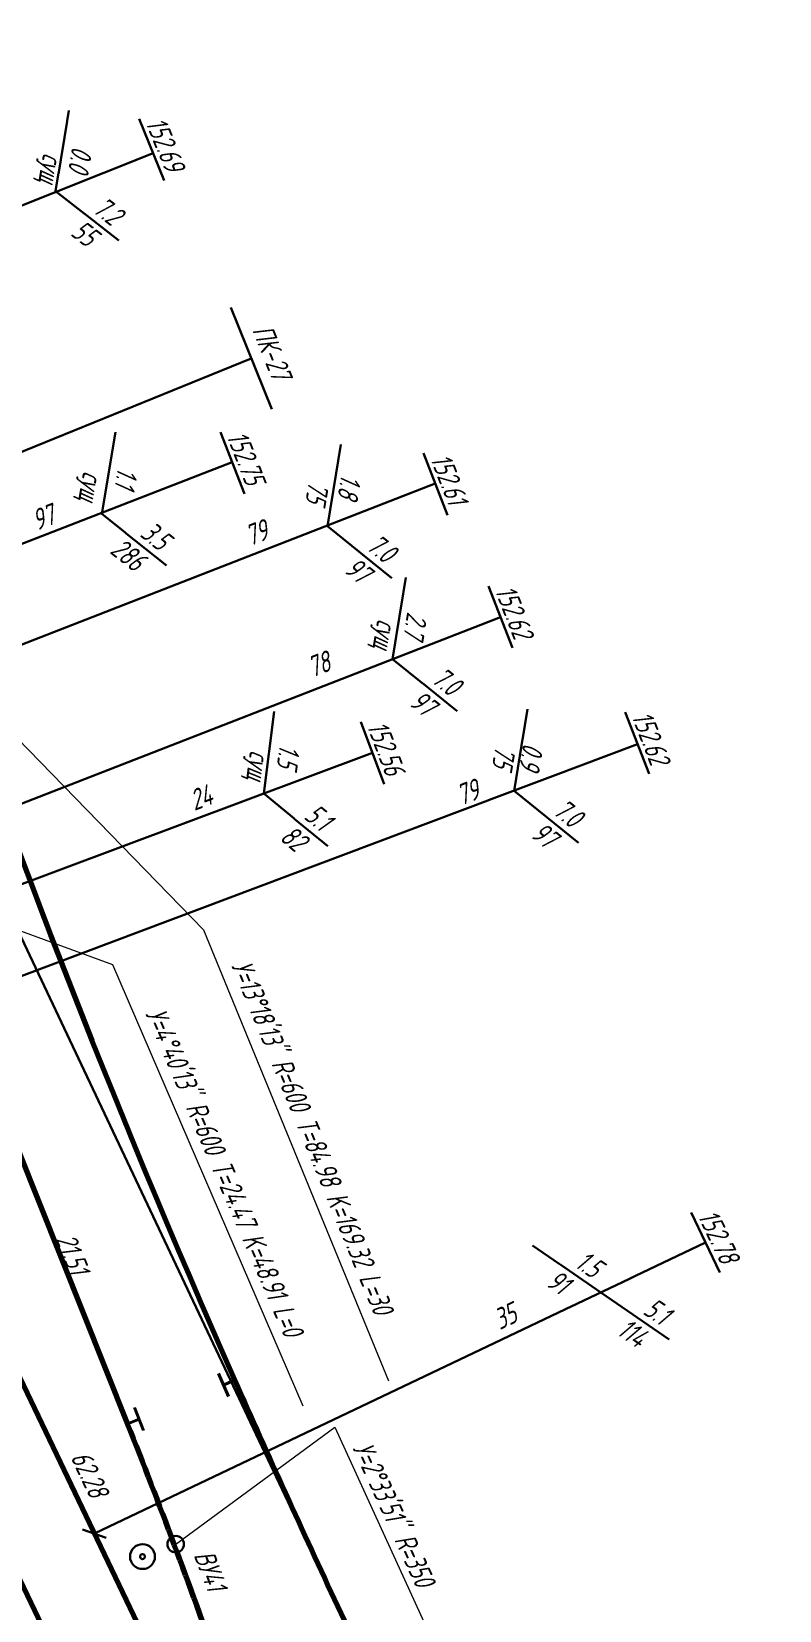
# Model space of a CAD drawing. Extents: x 8811 to 10286, y 10382 to 14118.
# Drawn here: x 9404.7 to 9449.9, y 12580.8 to 12676.1 of the extents above; entities that cross this region are included whole.
import ezdxf
from ezdxf.enums import TextEntityAlignment as Align

# ---------------------------------------------------------------- set-up
doc = ezdxf.new("R2010")
doc.units = 0
for name, color, linetype in [('21.Ось трассы', 7, 'Continuous'), ('33.Ось трассы', 7, 'Continuous'), ('35.Ось трассы', 7, 'Continuous'), ('36.Ось трассы', 7, 'Continuous'), ('36.Параметры кривых', 7, 'Continuous'), ('9.Стрелочные переводы', 7, 'Continuous'), ('IV.Ось трассы', 7, 'Continuous'), ('КН II.Параметры кривых', 7, 'Continuous'), ('маскировка', 7, 'Continuous')]:
    doc.layers.add(name, color=color, linetype=linetype)
doc.layers.add('кресты здания и сооружения', color=1, linetype='Continuous', lineweight=30)
doc.layers.add('Уклоноуказатели по станции', color=1, linetype='Continuous', lineweight=35)
doc.styles.add('спдс_сжатие09', font='SPDS.shx', dxfattribs={"width": 0.9, "oblique": 15, "height": 1.25})

# ---------------------------------------------------------------- blocks, each defined once
blk = doc.blocks.new('alignment_cc_sign')
at = {"color": 0, "linetype": 'ByBlock', "lineweight": -2}
for p, q in [((-1.5, 1.5), (1.5, 1.5)), ((0, 0), (0, 1.5))]:
    blk.add_line(p, q, dxfattribs=at)

msp = doc.modelspace()

# ---------------------------------------------------------------- linework, layer by layer
at = {"layer": '9.Стрелочные переводы', "color": 5, "lineweight": 30}
for radius in [0.75, 0.15]:
    msp.add_circle((9411.415, 12584.065), radius, dxfattribs=at)
at = {"layer": 'Уклоноуказатели по станции', "color": 5, "lineweight": 30}
for p, q in [((9410.51, 12592.087), (9413.231, 12585.278)), ((9407.801, 12585.708), (9409.214, 12585.206))]:
    msp.add_line(p, q, dxfattribs=at)

# ---------------------------------------------------------------- block references
at = {"layer": '33.Ось трассы', "color": 5, "lineweight": 40, "xscale": 0.4999999999999996, "yscale": 0.4999999999999996, "zscale": 0.4999999999999996, "rotation": 291.787597438378}
msp.add_blockref('alignment_cc_sign', (9410.51, 12592.087), dxfattribs=at)

# ---------------------------------------------------------------- texts
at = {"layer": 'Уклоноуказатели по станции', "color": 5, "lineweight": 30, "style": 'спдс_сжатие09', "oblique": 15, "width": 0.9}
msp.add_text('сущ', height=1.25, rotation=260.64034, dxfattribs=at).set_placement((9408.775, 12647.633), align=Align.TOP_RIGHT)

# ---------------------------------------------------------------- wipeouts: each hides what was drawn before it
at = {"color": 5}
for points in [[(9411.352, 12670.95), (9412.862, 12671.372), (9414.432, 12667.31), (9412.97, 12666.767)], [(9406.447, 12670.791), (9408.327, 12670.276), (9407.953, 12667.333), (9405.97, 12667.667)], [(9406.757, 12663.82), (9409.102, 12666.459), (9410.798, 12665.173), (9408.146, 12662.692)], [(9417.546, 12658.602), (9419.201, 12659.236), (9420.991, 12654.552), (9419.368, 12654.095)], [(9416.273, 12651.826), (9417.628, 12652.321), (9419.14, 12648.434), (9417.808, 12648.083)], [(9409.948, 12650.84), (9409.455, 12648.263), (9410.584, 12647.903), (9411.103, 12650.477)], [(9428.576, 12650.632), (9429.902, 12650.994), (9431.365, 12647.189), (9429.967, 12646.861)], [(9421.336, 12649.038), (9424.482, 12649.793), (9424.291, 12647.535), (9420.979, 12647.066)], [(9405.163, 12645.834), (9404.791, 12647.345), (9406.448, 12648.02), (9406.621, 12646.39)], [(9408.942, 12644.987), (9412.226, 12646.918), (9413.629, 12645.489), (9411.011, 12643.371)], [(9418.153, 12644.957), (9417.623, 12646.299), (9419.302, 12646.901), (9419.818, 12645.595)], [(9432.435, 12642.738), (9434.021, 12642.948), (9435.479, 12639.095), (9433.927, 12638.802)], [(9426.577, 12642.381), (9428.52, 12641.929), (9428.227, 12639.182), (9426.235, 12639.838)], [(9421.8, 12636.969), (9421.302, 12638.558), (9423.025, 12639.044), (9423.613, 12637.556)], [(9427.199, 12635.694), (9429.69, 12637.995), (9431.231, 12636.774), (9428.507, 12634.414)], [(9440.68, 12635.192), (9442.32, 12635.583), (9443.694, 12631.458), (9442.276, 12631.154)], [(9419.439, 12634.424), (9420.884, 12633.935), (9420.446, 12631.227), (9419.024, 12631.66)], [(9430.387, 12630.735), (9432.099, 12631.347), (9432.321, 12630.057), (9430.835, 12629.278)], [(9414.68, 12628.852), (9414.17, 12630.223), (9415.935, 12631.113), (9416.461, 12629.62)], [(9419.317, 12627.508), (9421.97, 12629.807), (9423.482, 12628.415), (9420.836, 12626.182)], [(9410.104, 12619.582), (9411.566, 12620.16), (9422.705, 12594.256), (9421.196, 12593.839)], [(9444.74, 12604.793), (9446.042, 12605.347), (9447.827, 12601.589), (9446.436, 12601.159)], [(9405.987, 12603.538), (9407.319, 12603.889), (9408.536, 12600.747), (9407.236, 12600.535)], [(9435.572, 12600.589), (9437.858, 12603.06), (9444.031, 12598.712), (9441.376, 12596.287)], [(9433.113, 12597.506), (9432.545, 12599.265), (9434.205, 12599.921), (9434.785, 12598.454)], [(9423.276, 12591.78), (9424.896, 12592.326), (9435.763, 12568.213), (9434.296, 12567.76)], [(9406.761, 12590.188), (9408.193, 12590.735), (9409.743, 12587.415), (9408.39, 12587.019)], [(9414.224, 12584.641), (9415.856, 12584.842), (9416.899, 12581.481), (9415.475, 12581.236)]]:
    msp.add_wipeout(points, dxfattribs=at).dxf.layer = 'маскировка'

# ---------------------------------------------------------------- next in the draw order: linework, layer by layer
at = {"color": 5, "lineweight": 30}
msp.add_line((9416.746, 12659.46), (9419.216, 12653.329), dxfattribs=at)
at = {"layer": 'кресты здания и сооружения', "color": 5, "lineweight": 30}
msp.add_lwpolyline([(9376.569, 12636.141), (9377.123, 12634.717), (9416.823, 12650.122)], dxfattribs=at)
at = {"layer": 'кресты здания и сооружения', "color": 5, "lineweight": 20}
msp.add_lwpolyline([(9413.417, 12584.813), (9423.021, 12591.87), (9434.238, 12567.362)], dxfattribs=at)
at = {"layer": 'Уклоноуказатели по станции', "color": 5, "lineweight": 30}
for p, q in [((9406.173, 12666.485), (9406.976, 12671.356)), ((9411.223, 12670.847), (9412.726, 12667.14)), ((9409.994, 12663.509), (9406.173, 12666.485)), ((9408.963, 12647.012), (9409.776, 12651.946)), ((9416.114, 12651.943), (9417.565, 12648.216)), ((9428.372, 12650.667), (9429.823, 12646.94)), ((9412.863, 12643.885), (9408.963, 12647.013)), ((9432.303, 12642.64), (9433.754, 12638.912)), ((9418.735, 12630.119), (9419.368, 12635.079)), ((9440.547, 12635.039), (9441.998, 12631.312)), ((9422.594, 12626.939), (9418.735, 12630.119)), ((9444.535, 12604.826), (9446.255, 12601.214)), ((9439.076, 12600.01), (9434.956, 12602.844)), ((9443.195, 12597.176), (9439.076, 12600.01)), ((9415.996, 12577.417), (9413.582, 12584.341))]:
    msp.add_line(p, q, dxfattribs=at)
at = {"layer": 'Уклоноуказатели по станции', "color": 5, "lineweight": 30, "flags": 128}
msp.add_lwpolyline([(9412.05, 12668.789), (9336.386, 12638.628), (9335.725, 12640.086)], dxfattribs=at)
at = {"layer": 'Уклоноуказатели по станции', "color": 5, "lineweight": 30}
msp.add_circle((9413.417, 12584.813), 0.5, dxfattribs=at)

# ---------------------------------------------------------------- next in the draw order: texts
at = {"layer": 'Уклоноуказатели по станции', "color": 5, "lineweight": 30, "style": 'спдс_сжатие09', "oblique": 15, "width": 0.9}
for s, rotation, p in [('152.69', 292.08426, (9412.206, 12669.088)), ('152.75', 291.26953, (9417.073, 12650.17)), ('152.61', 291.26953, (9429.33, 12648.894)), ('152.62', 291.26953, (9433.261, 12640.867)), ('152.62', 291.26953, (9441.506, 12633.266)), ('152.78', 295.46867, (9445.621, 12603.128)), ('21.51', 291.78759, (9406.611, 12602.11)), ('62.28', 295.38519, (9407.657, 12588.783)), ('ВУ41', 290.81795, (9414.925, 12583.016))]:
    msp.add_text(s, height=1.25, rotation=rotation, dxfattribs=at).set_placement(p, align=Align.CENTER)
for s, rotation, p in [('сущ', 260.64034, (9406.361, 12666.841)), ('0.0', 260.64034, (9408.161, 12667.558)), ('55', 322.08426, (9408.818, 12664.043)), ('1.1', 260.64034, (9410.968, 12648.483)), ('75', 260.64034, (9422.48, 12647.553)), ('286', 321.26952, (9411.695, 12644.436)), ('сущ', 262.72693, (9418.915, 12630.811)), ('1.5', 262.72693, (9420.759, 12631.6)), ('82', 320.5032, (9421.432, 12627.505)), ('91', 325.46866, (9437.334, 12600.845)), ('114', 325.46866, (9441.989, 12597.639))]:
    msp.add_text(s, height=1.25, rotation=rotation, dxfattribs=at).set_placement(p, align=Align.TOP_RIGHT)
for s, rotation, p in [('7.2', 322.08426, (9409.541, 12664.337)), ('1.8', 260.64034, (9423.185, 12648.052)), ('3.5', 321.26952, (9412.422, 12644.719)), ('2.7', 260.64034, (9427.157, 12639.634)), ('сущ', 260.64034, (9425.3, 12638.911)), ('7.0', 321.26952, (9429.965, 12635.943)), ('5.1', 320.5032, (9422.164, 12627.78)), ('1.5', 325.46866, (9438.575, 12600.81)), ('5.1', 325.46866, (9442.694, 12597.975))]:
    msp.add_text(s, height=1.25, rotation=rotation, dxfattribs=at).set_placement(p, align=Align.RIGHT)
at = {"layer": 'Уклоноуказатели по станции', "color": 5, "lineweight": 30, "extrusion": (0.001321, 0.000404655, 0.999999), "style": 'спдс_сжатие09', "oblique": 15, "width": 0.9}
msp.add_text('ПК-27', height=1.25, rotation=291.70382, dxfattribs=at).set_placement((9418.789, 12656.584, -100.078), align=Align.CENTER)
at = {"layer": 'Уклоноуказатели по станции', "color": 5, "lineweight": 30, "style": 'спдс_сжатие09', "oblique": 15, "width": 0.9}
for s, rotation, p in [('97', 21.26952, (9404.8, 12646.556)), ('79', 21.26952, (9417.664, 12645.623)), ('78', 21.26952, (9421.426, 12637.684)), ('24', 20.5032, (9414.32, 12629.655)), ('79', 21.26952, (9430.414, 12629.956)), ('35', 25.46866, (9432.706, 12598.288))]:
    msp.add_text(s, height=1.25, rotation=rotation, dxfattribs=at).set_placement(p, align=Align.MIDDLE_LEFT)
msp.add_text('У=2°33\'51" R=350 ', height=1.25, rotation=294.47513, dxfattribs=at).set_placement((9427.274, 12586.612), align=Align.TOP_CENTER)

# ---------------------------------------------------------------- next in the draw order: wipeouts: each hides what was drawn before it
at = {"color": 5}
for points in [[(9423.299, 12643.624), (9425.795, 12646.012), (9427.189, 12644.771), (9424.735, 12642.413)], [(9424.759, 12634.375), (9426.206, 12634.69), (9427.693, 12630.848), (9426.135, 12630.65)], [(9432.633, 12633.48), (9435.863, 12633.411), (9435.52, 12630.552), (9438.598, 12628.597), (9436.012, 12626.55), (9432.264, 12629.714)], [(9415.275, 12622.5), (9416.859, 12623.094), (9428.039, 12595.687), (9426.397, 12595.191)]]:
    msp.add_wipeout(points, dxfattribs=at).dxf.layer = 'маскировка'

# ---------------------------------------------------------------- next in the draw order: linework, layer by layer
at = {"color": 5, "lineweight": 30}
msp.add_line((9327.977, 12619.734), (9417.981, 12656.394), dxfattribs=at)
at = {"layer": '21.Ось трассы', "color": 5, "lineweight": 70, "flags": 128}
msp.add_lwpolyline([(9559.523, 12314.917), (9419.292, 12540.175, -0.047764), (9376.862, 12625.521), (9352.763, 12688.415)], format="xyb", dxfattribs=at)
at = {"layer": '35.Ось трассы', "color": 5, "lineweight": 70, "flags": 128}
msp.add_lwpolyline([(9440.969, 12505.355), (9399.011, 12593.097, -0.020321), (9379.778, 12637.894), (9359.807, 12690.174)], format="xyb", dxfattribs=at)
at = {"layer": '36.Ось трассы', "color": 5, "lineweight": 70, "flags": 128}
msp.add_lwpolyline([(9466.242, 12464.758), (9398.921, 12605.498, -0.02038), (9379.638, 12650.427), (9372.75, 12668.471)], format="xyb", dxfattribs=at)
at = {"layer": 'IV.Ось трассы', "color": 5, "lineweight": 70, "flags": 128}
msp.add_lwpolyline([(9506.526, 12410.55, -0.016344), (9487.755, 12444.981, -0.002734), (9484.42, 12451.699, -0.001953), (9481.149, 12458.448, -0.001172), (9477.92, 12465.217, -0.000391), (9474.712, 12471.996), (9429.583, 12567.495, -0.000391), (9426.382, 12574.278, -0.001172), (9423.202, 12581.071, -0.001953), (9420.065, 12587.883, -0.002734), (9416.992, 12594.724, -0.04558), (9382.098, 12698.162, -0.002734), (9380.399, 12705.467, -0.001953), (9378.768, 12712.787, -0.001172), (9377.183, 12720.118, -0.000391), (9375.622, 12727.454), (9374.47, 12732.876)], format="xyb", dxfattribs=at)
at = {"layer": 'КН II.Параметры кривых', "color": 5, "lineweight": 70, "flags": 128}
msp.add_lwpolyline([(9425.794, 12549.319), (9415.996, 12577.417, 0.011189), (9410.51, 12592.087), (9402.527, 12612.058)], format="xyb", dxfattribs=at)
at = {"layer": 'кресты здания и сооружения', "color": 5, "lineweight": 20}
for points in [[(9393.275, 12644.328), (9415.099, 12621.904), (9426.27, 12594.68)], [(9388.363, 12627.569), (9409.601, 12619.808), (9421.084, 12593.172)]]:
    msp.add_lwpolyline(points, dxfattribs=at)
at = {"layer": 'Уклоноуказатели по станции', "color": 5, "lineweight": 30}
for p, q in [((9422.574, 12646.264), (9423.387, 12651.198)), ((9363.222, 12623.214), (9429.086, 12648.833)), ((9426.474, 12643.136), (9422.574, 12646.264)), ((9429.583, 12567.495), (9393.489, 12643.876)), ((9426.505, 12638.237), (9427.318, 12643.17)), ((9366.644, 12614.934), (9433.028, 12640.776)), ((9430.406, 12635.108), (9426.505, 12638.237)), ((9433.839, 12630.282), (9434.652, 12635.215)), ((9424.591, 12634.445), (9425.992, 12630.698)), ((9370.493, 12606.458), (9441.298, 12633.11)), ((9401.98, 12623.863), (9425.289, 12632.579)), ((9437.739, 12627.153), (9433.839, 12630.282)), ((9408.508, 12585.457), (9445.396, 12603.019))]:
    msp.add_line(p, q, dxfattribs=at)

# ---------------------------------------------------------------- next in the draw order: block references
at = {"layer": 'IV.Ось трассы', "color": 5, "lineweight": 40, "xscale": 0.5, "yscale": 0.5, "zscale": 0.5, "rotation": 113.8610907849993}
msp.add_blockref('alignment_cc_sign', (9416.992, 12594.724), dxfattribs=at)

# ---------------------------------------------------------------- next in the draw order: texts
at = {"layer": '36.Параметры кривых', "color": 5, "lineweight": 30, "style": 'спдс_сжатие09', "oblique": 15, "width": 0.9}
msp.add_text('У=4°40\'13" R=600 T=24.47 K=48.91 L=0', height=1.25, rotation=293.22852, dxfattribs=at).set_placement((9415.786, 12607.021), align=Align.CENTER)
at = {"layer": 'Уклоноуказатели по станции', "color": 5, "lineweight": 30, "style": 'спдс_сжатие09', "oblique": 15, "width": 0.9}
for s, rotation, p in [('7.0', 321.26952, (9426.033, 12643.97)), ('0.9', 260.64034, (9434.149, 12631.686)), ('7.0', 321.26952, (9437.298, 12627.988))]:
    msp.add_text(s, height=1.25, rotation=rotation, dxfattribs=at).set_placement(p, align=Align.RIGHT)
for s, rotation, p in [('97', 321.26952, (9425.306, 12643.687)), ('97', 321.26952, (9429.237, 12635.659)), ('75', 260.64034, (9433.745, 12631.57)), ('97', 321.26952, (9436.571, 12627.704))]:
    msp.add_text(s, height=1.25, rotation=rotation, dxfattribs=at).set_placement(p, align=Align.TOP_RIGHT)
for s, rotation, p in [('152.56', 290.5032, (9425.526, 12632.659)), ('У=13°18\'13" R=600 T=84.98 K=169.32 L=30', 292.22785, (9421.09, 12609.139))]:
    msp.add_text(s, height=1.25, rotation=rotation, dxfattribs=at).set_placement(p, align=Align.CENTER)

doc.saveas('drawing.dxf')
